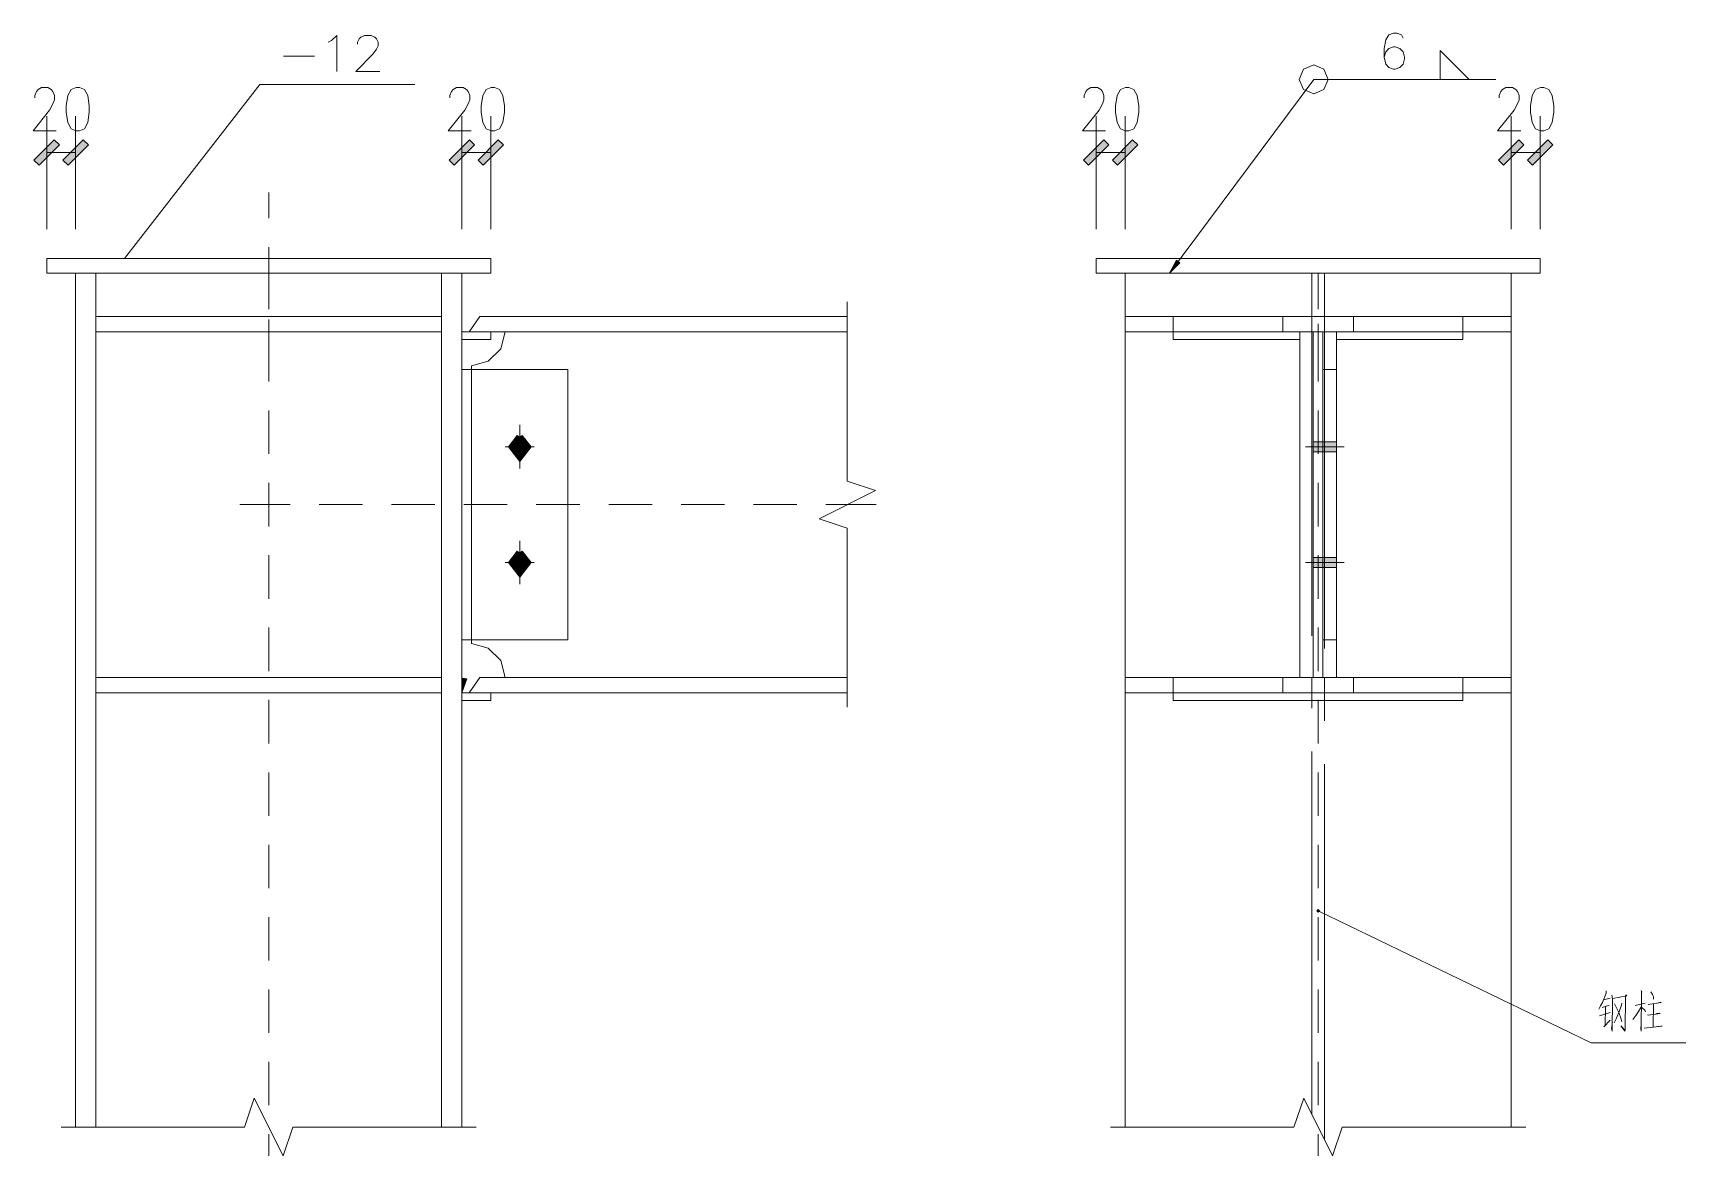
# Model space of a CAD drawing. Header units: millimetres. Extents: x 0 to 586, y 0 to 414.
# Drawn here: x 198 to 310.6, y 96.7 to 173.2 of the extents above; entities that cross this region are included whole.
import ezdxf

# ---------------------------------------------------------------- set-up
doc = ezdxf.new("R2010")
doc.units = ezdxf.units.MM

msp = doc.modelspace()

# ---------------------------------------------------------------- hatches: boundary and pattern name
h = msp.add_hatch(color=0)
h.dxf.hatch_style = 2
h.paths.add_polyline_path([(198.451611, 164.175722), (198.102361, 164.521444), (199.48525, 165.904333), (199.830972, 165.555083)])
h = msp.add_hatch(color=0)
h.dxf.hatch_style = 2
h.paths.add_polyline_path([(201.457278, 165.904333), (201.803, 165.555083), (200.423639, 164.175722), (200.074389, 164.521444)])
h = msp.add_hatch(color=0)
h.dxf.hatch_style = 2
h.paths.add_polyline_path([(226.716167, 164.175722), (226.366917, 164.521444), (227.746278, 165.904333), (228.095528, 165.555083)])
h = msp.add_hatch(color=0)
h.dxf.hatch_style = 2
h.paths.add_polyline_path([(229.718306, 165.904333), (230.067556, 165.555083), (228.688194, 164.175722), (228.338944, 164.521444)])
h = msp.add_hatch(color=0)
h.dxf.hatch_style = 2
h.paths.add_polyline_path([(269.90675, 164.175722), (269.5575, 164.521444), (270.936861, 165.904333), (271.286111, 165.555083)])
h = msp.add_hatch(color=0)
h.dxf.hatch_style = 2
h.paths.add_polyline_path([(272.908889, 165.904333), (273.258139, 165.555083), (271.878778, 164.175722), (271.529528, 164.521444)])
h = msp.add_hatch(color=0)
h.dxf.hatch_style = 2
h.paths.add_polyline_path([(298.167778, 164.175722), (297.818528, 164.521444), (299.201417, 165.904333), (299.547139, 165.555083)])
h = msp.add_hatch(color=0)
h.dxf.hatch_style = 2
h.paths.add_polyline_path([(301.173444, 165.904333), (301.519167, 165.555083), (300.139806, 164.175722), (299.790556, 164.521444)])
h = msp.add_hatch(color=0)
h.dxf.hatch_style = 2
h.paths.add_polyline_path([(275.417139, 156.827361), (275.889861, 157.705778), (276.126222, 157.525861)])
h = msp.add_hatch(color=0)
h.dxf.hatch_style = 2
h.paths.add_polyline_path([(230.998889, 145.771306), (231.351667, 145.503194), (230.960083, 144.995194), (230.402694, 144.995194)])
h = msp.add_hatch(color=0)
h.dxf.hatch_style = 2
h.paths.add_polyline_path([(231.947861, 144.995194), (231.386944, 144.995194), (230.998889, 145.503194), (231.351667, 145.771306)])
h = msp.add_hatch(color=0)
h.dxf.hatch_style = 2
h.paths.add_polyline_path([(286.787167, 145.340917), (286.787167, 144.653), (285.21025, 144.653), (285.21025, 145.340917)])
h = msp.add_hatch(color=0)
h.dxf.hatch_style = 2
h.paths.add_polyline_path([(230.402694, 144.995194), (230.960083, 144.995194), (231.175278, 144.720028), (231.175278, 143.993306)])
h = msp.add_hatch(color=0)
h.dxf.hatch_style = 2
h.paths.add_polyline_path([(231.175278, 145.143361), (231.027111, 144.995194), (231.175278, 144.995194)])
h = msp.add_hatch(color=0)
h.dxf.hatch_style = 2
h.paths.add_polyline_path([(231.027111, 144.995194), (231.175278, 144.847028), (231.175278, 144.995194)])
h = msp.add_hatch(color=0)
h.dxf.hatch_style = 2
h.paths.add_polyline_path([(231.175278, 145.093972), (231.0765, 144.995194), (231.175278, 144.995194)])
h = msp.add_hatch(color=0)
h.dxf.hatch_style = 2
h.paths.add_polyline_path([(231.0765, 144.995194), (231.175278, 144.896417), (231.175278, 144.995194)])
h = msp.add_hatch(color=0)
h.dxf.hatch_style = 2
h.paths.add_polyline_path([(231.323444, 144.995194), (231.175278, 145.143361), (231.175278, 144.995194)])
h = msp.add_hatch(color=0)
h.dxf.hatch_style = 2
h.paths.add_polyline_path([(231.274056, 144.995194), (231.175278, 145.093972), (231.175278, 144.995194)])
h = msp.add_hatch(color=0)
h.dxf.hatch_style = 2
h.paths.add_polyline_path([(231.175278, 144.847028), (231.323444, 144.995194), (231.175278, 144.995194)])
h = msp.add_hatch(color=0)
h.dxf.hatch_style = 2
h.paths.add_polyline_path([(231.175278, 143.993306), (231.175278, 144.720028), (231.386944, 144.995194), (231.947861, 144.995194)])
h = msp.add_hatch(color=0)
h.dxf.hatch_style = 2
h.paths.add_polyline_path([(231.175278, 144.896417), (231.274056, 144.995194), (231.175278, 144.995194)])
h = msp.add_hatch(color=0)
h.dxf.hatch_style = 2
h.paths.add_polyline_path([(230.998889, 137.886722), (231.351667, 137.615083), (230.960083, 137.110611), (230.402694, 137.110611)])
h = msp.add_hatch(color=0)
h.dxf.hatch_style = 2
h.paths.add_polyline_path([(231.947861, 137.110611), (231.386944, 137.110611), (230.998889, 137.615083), (231.351667, 137.886722)])
h = msp.add_hatch(color=0)
h.dxf.hatch_style = 2
h.paths.add_polyline_path([(286.787167, 137.452806), (286.787167, 136.764889), (285.21025, 136.764889), (285.21025, 137.452806)])
h = msp.add_hatch(color=0)
h.dxf.hatch_style = 2
h.paths.add_polyline_path([(230.402694, 137.110611), (230.960083, 137.110611), (231.175278, 136.831917), (231.175278, 136.105194)])
h = msp.add_hatch(color=0)
h.dxf.hatch_style = 2
h.paths.add_polyline_path([(231.175278, 137.258778), (231.027111, 137.110611), (231.175278, 137.110611)])
h = msp.add_hatch(color=0)
h.dxf.hatch_style = 2
h.paths.add_polyline_path([(231.027111, 137.110611), (231.175278, 136.962444), (231.175278, 137.110611)])
h = msp.add_hatch(color=0)
h.dxf.hatch_style = 2
h.paths.add_polyline_path([(231.323444, 137.110611), (231.175278, 137.258778), (231.175278, 137.110611)])
h = msp.add_hatch(color=0)
h.dxf.hatch_style = 2
h.paths.add_polyline_path([(231.175278, 136.962444), (231.323444, 137.110611), (231.175278, 137.110611)])
h = msp.add_hatch(color=0)
h.dxf.hatch_style = 2
h.paths.add_polyline_path([(231.175278, 136.105194), (231.175278, 136.831917), (231.386944, 137.110611), (231.947861, 137.110611)])
h = msp.add_hatch(color=0)
h.dxf.hatch_style = 2
h.paths.add_polyline_path([(227.231222, 128.234722), (227.273556, 129.233083), (227.566361, 129.176639)])
h = msp.add_hatch(color=0)
h.dxf.hatch_style = 2
h.paths.add_polyline_path([(285.538333, 113.481556), (285.439556, 113.382778), (285.538333, 113.382778)])
h = msp.add_hatch(color=0)
h.dxf.hatch_style = 2
h.paths.add_polyline_path([(285.439556, 113.382778), (285.538333, 113.284), (285.538333, 113.382778)])
h = msp.add_hatch(color=0)
h.dxf.hatch_style = 2
h.paths.add_polyline_path([(285.637111, 113.382778), (285.538333, 113.481556), (285.538333, 113.382778)])
h = msp.add_hatch(color=0)
h.dxf.hatch_style = 2
h.paths.add_polyline_path([(285.538333, 113.284), (285.637111, 113.382778), (285.538333, 113.382778)])

# ---------------------------------------------------------------- linework, layer by layer
at = {"color": 0, "lineweight": 0}
for points in [[(218.133083, 172.547139), (218.365917, 172.663556), (218.718694, 173.016333), (218.718694, 170.550417)], [(220.126278, 172.427194), (220.126278, 172.547139), (220.242694, 172.779972), (220.362639, 172.899917), (220.595472, 173.016333), (221.064667, 173.016333), (221.301028, 172.899917), (221.417444, 172.779972), (221.533861, 172.547139), (221.533861, 172.310778), (221.417444, 172.077944), (221.184611, 171.725167), (220.009861, 170.550417), (221.653806, 170.550417)], [(291.316833, 172.822306), (291.211, 173.055139), (290.8935, 173.175083), (290.678306, 173.175083), (290.360806, 173.055139), (290.149139, 172.705889), (290.043306, 172.11675), (290.043306, 171.531139), (290.149139, 171.061944), (290.360806, 170.825583), (290.678306, 170.709167), (290.784139, 170.709167), (291.105167, 170.825583), (291.316833, 171.061944), (291.422667, 171.414722), (291.422667, 171.531139), (291.316833, 171.883917), (291.105167, 172.11675), (290.784139, 172.236694), (290.678306, 172.236694), (290.360806, 172.11675), (290.149139, 171.883917), (290.043306, 171.531139)], [(215.081556, 171.60875), (217.191167, 171.60875)], [(295.828861, 170.017722), (293.856833, 171.98975)], [(293.856833, 170.017722), (293.856833, 171.98975)], [(275.417139, 156.827361), (285.242, 170.017722)], [(285.242, 170.017722), (297.635083, 170.017722)], [(198.15175, 168.772417), (198.15175, 168.913528), (198.264639, 169.192222), (198.377528, 169.333333), (198.603306, 169.474444), (199.051333, 169.474444), (199.277111, 169.333333), (199.39, 169.192222), (199.502889, 168.913528), (199.502889, 168.631306), (199.39, 168.349083), (199.164222, 167.92575), (198.038861, 166.518167), (199.615778, 166.518167)], [(204.254806, 157.815139), (213.483472, 169.664944)], [(213.483472, 169.664944), (224.031528, 169.664944)], [(226.412778, 168.772417), (226.412778, 168.913528), (226.525667, 169.192222), (226.638556, 169.333333), (226.864333, 169.474444), (227.315889, 169.474444), (227.541667, 169.333333), (227.654556, 169.192222), (227.767444, 168.913528), (227.767444, 168.631306), (227.654556, 168.349083), (227.428778, 167.92575), (226.299889, 166.518167), (227.880333, 166.518167)], [(269.603361, 168.772417), (269.603361, 168.913528), (269.71625, 169.192222), (269.829139, 169.333333), (270.054917, 169.474444), (270.506472, 169.474444), (270.73225, 169.333333), (270.845139, 169.192222), (270.958028, 168.913528), (270.958028, 168.631306), (270.845139, 168.349083), (270.619361, 167.92575), (269.490472, 166.518167), (271.070917, 166.518167)], [(297.867917, 168.772417), (297.867917, 168.913528), (297.980806, 169.192222), (298.093694, 169.333333), (298.319472, 169.474444), (298.7675, 169.474444), (298.993278, 169.333333), (299.106167, 169.192222), (299.219056, 168.913528), (299.219056, 168.631306), (299.106167, 168.349083), (298.880389, 167.92575), (297.755028, 166.518167), (299.331944, 166.518167)], [(198.966667, 159.822444), (198.966667, 167.502417)], [(200.938694, 159.822444), (200.938694, 167.502417)], [(227.231222, 159.822444), (227.231222, 167.502417)], [(229.20325, 159.822444), (229.20325, 167.502417)], [(270.421806, 159.822444), (270.421806, 167.502417)], [(272.393833, 159.822444), (272.393833, 167.502417)], [(298.682833, 159.822444), (298.682833, 167.502417)], [(300.654861, 159.822444), (300.654861, 167.502417)], [(198.959611, 165.040028), (198.949028, 165.040028)], [(200.938694, 165.040028), (198.966667, 165.040028)], [(200.949278, 165.040028), (200.959861, 165.040028)], [(227.220639, 165.040028), (227.210056, 165.040028)], [(229.20325, 165.040028), (227.231222, 165.040028)], [(270.411222, 165.040028), (270.400639, 165.040028)], [(272.393833, 165.040028), (270.421806, 165.040028)], [(298.675778, 165.040028), (298.665194, 165.040028)], [(300.654861, 165.040028), (298.682833, 165.040028)], [(300.665444, 165.040028), (300.676028, 165.040028)], [(214.086722, 160.556222), (214.086722, 162.313056)], [(198.966667, 157.815139), (229.20325, 157.815139)], [(198.966667, 156.827361), (198.966667, 157.815139)], [(214.086722, 155.627917), (214.086722, 158.584194)], [(229.20325, 157.815139), (229.20325, 156.827361)], [(270.421806, 156.827361), (270.421806, 157.815139)], [(270.421806, 157.815139), (300.654861, 157.815139)], [(300.654861, 157.815139), (300.654861, 156.827361)], [(198.966667, 156.827361), (229.20325, 156.827361)], [(200.938694, 98.657833), (200.938694, 156.827361)], [(202.321583, 156.827361), (202.321583, 98.657833)], [(225.851861, 98.657833), (225.851861, 156.827361)], [(227.231222, 156.827361), (227.231222, 98.657833)], [(270.421806, 156.827361), (300.654861, 156.827361)], [(272.393833, 153.871083), (272.393833, 156.827361)], [(285.111472, 132.115278), (285.111472, 156.827361)], [(285.538333, 155.349222), (285.538333, 156.827361)], [(285.965194, 156.827361), (285.965194, 131.258028)], [(298.682833, 156.827361), (298.682833, 98.657833)], [(214.086722, 155.843111), (214.086722, 154.361444)], [(285.538333, 155.843111), (285.538333, 154.361444)], [(253.477889, 142.656278), (253.477889, 154.855333)], [(202.321583, 153.871083), (225.851861, 153.871083)], [(202.321583, 153.871083), (202.321583, 152.819806)], [(214.086722, 151.899056), (214.086722, 153.655889)], [(225.851861, 152.819806), (225.851861, 153.871083)], [(227.725111, 152.819806), (228.458889, 153.871083)], [(228.458889, 153.871083), (253.477889, 153.871083)], [(285.111472, 153.871083), (272.393833, 153.871083)], [(272.393833, 153.871083), (272.393833, 152.819806)], [(272.393833, 98.657833), (272.393833, 153.871083)], [(275.678194, 153.871083), (275.678194, 152.819806)], [(295.398472, 153.871083), (275.678194, 153.871083)], [(283.139444, 152.819806), (283.139444, 153.871083)], [(285.111472, 153.871083), (285.111472, 152.819806)], [(285.538333, 151.899056), (285.538333, 153.377194)], [(285.965194, 153.871083), (285.965194, 152.819806)], [(298.682833, 153.871083), (285.965194, 153.871083)], [(287.937222, 153.871083), (287.937222, 152.819806)], [(295.398472, 153.871083), (295.398472, 152.819806)], [(298.682833, 153.871083), (298.682833, 152.819806)], [(225.851861, 152.819806), (202.321583, 152.819806)], [(214.086722, 152.389417), (214.086722, 149.433139)], [(227.231222, 152.819806), (229.20325, 152.819806)], [(227.231222, 152.290639), (227.231222, 152.819806)], [(229.20325, 152.290639), (227.231222, 152.290639)], [(253.477889, 152.819806), (227.725111, 152.819806)], [(229.20325, 152.819806), (229.20325, 152.290639)], [(230.1875, 152.819806), (229.880583, 151.666222)], [(272.393833, 152.819806), (285.111472, 152.819806)], [(275.678194, 152.819806), (275.678194, 152.290639)], [(275.678194, 152.819806), (295.398472, 152.819806)], [(275.678194, 152.819806), (295.398472, 152.819806)], [(284.2895, 152.290639), (275.678194, 152.290639)], [(284.2895, 152.819806), (284.2895, 129.286)], [(285.21025, 152.819806), (285.21025, 129.286)], [(285.21025, 129.286), (285.21025, 152.819806)], [(285.538333, 152.389417), (285.538333, 149.433139)], [(285.866417, 129.286), (285.866417, 152.819806)], [(285.866417, 129.286), (285.866417, 152.819806)], [(285.965194, 152.819806), (298.682833, 152.819806)], [(286.787167, 152.819806), (286.787167, 129.286)], [(295.398472, 152.290639), (286.787167, 152.290639)], [(295.398472, 152.819806), (295.398472, 152.290639)], [(229.037444, 150.826611), (227.887389, 150.516167)], [(229.880583, 151.666222), (229.037444, 150.826611)], [(234.459639, 150.255111), (227.231222, 150.255111)], [(227.231222, 150.255111), (227.231222, 131.850694)], [(227.887389, 150.516167), (227.887389, 150.255111)], [(227.887389, 150.255111), (227.887389, 131.850694)], [(234.459639, 131.850694), (234.459639, 150.255111)], [(285.866417, 150.255111), (286.787167, 150.255111)], [(214.086722, 147.461111), (214.086722, 144.504833)], [(285.538333, 147.461111), (285.538333, 144.504833)], [(231.175278, 146.476861), (231.175278, 143.517056)], [(232.159528, 144.995194), (230.1875, 144.995194)], [(231.224667, 144.995194), (231.242306, 144.995194)], [(231.249361, 144.995194), (231.267, 144.995194)], [(287.312806, 144.995194), (284.684611, 144.995194)], [(214.086722, 142.532806), (214.086722, 139.573)], [(251.55525, 140.091583), (255.397, 142.014222)], [(255.397, 142.014222), (253.477889, 142.656278)], [(285.538333, 142.532806), (285.538333, 139.573)], [(212.114694, 141.054667), (215.540167, 141.054667)], [(217.512194, 141.054667), (220.472, 141.054667)], [(222.444028, 141.054667), (225.400306, 141.054667)], [(227.372333, 141.054667), (230.328611, 141.054667)], [(232.300639, 141.054667), (235.260444, 141.054667)], [(237.232472, 141.054667), (240.18875, 141.054667)], [(242.160778, 141.054667), (245.117056, 141.054667)], [(247.089083, 141.054667), (250.048889, 141.054667)], [(252.020917, 141.054667), (255.446389, 141.054667)], [(253.477889, 139.449528), (251.55525, 140.091583)], [(231.175278, 138.58875), (231.175278, 135.628944)], [(253.477889, 127.250472), (253.477889, 139.449528)], [(214.086722, 137.600972), (214.086722, 134.644694)], [(285.538333, 137.600972), (285.538333, 134.644694)], [(232.159528, 137.110611), (230.1875, 137.110611)], [(231.249361, 137.110611), (231.267, 137.110611)], [(287.312806, 137.110611), (284.684611, 137.110611)], [(214.086722, 132.672667), (214.086722, 129.716389)], [(227.231222, 131.850694), (234.459639, 131.850694)], [(227.887389, 131.850694), (227.887389, 131.589639)], [(285.538333, 132.672667), (285.538333, 129.716389)], [(285.866417, 131.850694), (286.787167, 131.850694)], [(227.887389, 131.589639), (229.037444, 131.279194)], [(229.037444, 131.279194), (229.880583, 130.439583)], [(229.880583, 130.439583), (230.1875, 129.286)], [(202.321583, 129.286), (225.851861, 129.286)], [(202.321583, 129.286), (202.321583, 128.234722)], [(225.851861, 128.234722), (225.851861, 129.286)], [(227.725111, 128.234722), (228.458889, 129.286)], [(228.458889, 129.286), (253.477889, 129.286)], [(285.111472, 129.286), (272.393833, 129.286)], [(272.393833, 129.286), (272.393833, 128.234722)], [(275.678194, 129.286), (275.678194, 128.234722)], [(295.398472, 129.286), (275.678194, 129.286)], [(283.139444, 128.234722), (283.139444, 129.286)], [(285.111472, 129.286), (285.111472, 128.234722)], [(285.111472, 127.183444), (285.111472, 129.155472)], [(285.965194, 129.286), (285.965194, 128.234722)], [(298.682833, 129.286), (285.965194, 129.286)], [(285.965194, 128.30175), (285.965194, 126.329722)], [(287.937222, 129.286), (287.937222, 128.234722)], [(295.398472, 129.286), (295.398472, 128.234722)], [(298.682833, 129.286), (298.682833, 128.234722)], [(225.851861, 128.234722), (202.321583, 128.234722)], [(214.086722, 127.744361), (214.086722, 124.784556)], [(227.231222, 128.234722), (229.20325, 128.234722)], [(227.231222, 127.709083), (227.231222, 128.234722)], [(229.20325, 127.709083), (227.231222, 127.709083)], [(253.477889, 128.234722), (227.725111, 128.234722)], [(229.20325, 128.234722), (229.20325, 127.709083)], [(272.393833, 128.234722), (285.111472, 128.234722)], [(275.678194, 128.234722), (275.678194, 127.709083)], [(275.678194, 128.234722), (295.398472, 128.234722)], [(275.678194, 128.234722), (295.398472, 128.234722)], [(295.398472, 127.709083), (275.678194, 127.709083)], [(285.538333, 127.744361), (285.538333, 124.784556)], [(285.965194, 128.234722), (298.682833, 128.234722)], [(295.398472, 128.234722), (295.398472, 127.709083)], [(285.111472, 99.511556), (285.111472, 124.227167)], [(214.086722, 122.812528), (214.086722, 119.85625)], [(285.538333, 122.812528), (285.538333, 119.85625)], [(285.965194, 123.373444), (285.965194, 97.804111)], [(214.086722, 117.884222), (214.086722, 114.927944)], [(285.538333, 117.884222), (285.538333, 114.927944)], [(214.086722, 112.955917), (214.086722, 109.996111)], [(285.538333, 113.382778), (304.129722, 104.383417)], [(285.538333, 112.955917), (285.538333, 109.996111)], [(285.587722, 113.382778), (285.605361, 113.382778)], [(214.086722, 108.024083), (214.086722, 105.067806)], [(285.538333, 108.024083), (285.538333, 105.067806)], [(305.152778, 107.939417), (305.152778, 107.777139), (304.891722, 107.145667), (304.761194, 106.912833), (304.648306, 106.68)], [(305.357389, 106.962222), (304.870556, 106.796417)], [(304.965806, 107.311472), (305.413833, 107.427889)], [(305.544361, 107.636028), (305.579639, 107.3785), (305.562, 105.191278), (305.523194, 105.37825), (305.562, 105.63225)], [(305.597278, 107.403194), (306.549778, 107.590167), (306.493333, 107.660722), (306.475694, 107.449056), (306.454528, 105.37825), (306.436889, 105.261833), (306.41925, 105.191278), (306.140556, 105.540528), (306.436889, 105.237139)], [(306.214639, 107.099806), (306.193472, 106.962222), (306.062944, 106.563583), (305.858333, 106.07675), (305.692528, 105.748667)], [(305.727806, 107.053944), (306.027667, 106.401306), (306.027667, 106.380139), (306.140556, 106.07675), (306.193472, 105.910944), (306.214639, 105.819222)], [(307.128333, 106.937528), (307.81625, 107.099806)], [(307.537556, 107.960583), (307.572833, 107.844167), (307.555194, 107.868861), (307.537556, 105.191278), (307.516389, 105.37825), (307.537556, 105.611083)], [(308.020861, 107.008083), (308.89575, 107.145667), (308.839306, 107.170361), (308.708778, 107.1245)], [(308.190194, 107.868861), (308.299556, 107.681889), (308.373639, 107.544306), (308.373639, 107.357333)], [(308.373639, 107.02925), (308.356, 105.469972)], [(305.413833, 106.447167), (304.70475, 106.239028)], [(305.096333, 106.845806), (305.078694, 105.561694), (305.001083, 105.469972), (305.413833, 105.935639)], [(307.555194, 106.866972), (307.350583, 106.517722), (307.18125, 106.263722), (306.959, 105.9815)], [(307.572833, 106.796417), (307.777444, 106.612972), (307.833889, 106.496556)], [(307.964417, 106.309583), (308.020861, 106.284889), (308.821667, 106.380139), (308.765222, 106.401306), (308.57825, 106.380139)], [(307.742167, 105.399417), (308.969833, 105.515833), (308.878111, 105.515833), (308.655861, 105.494667)], [(304.129722, 104.383417), (310.582028, 104.383417)], [(214.086722, 103.095778), (214.086722, 100.135972)], [(285.538333, 103.095778), (285.538333, 100.135972)], [(212.442778, 98.657833), (213.098944, 100.629861)], [(213.098944, 100.629861), (215.070972, 96.685806)], [(283.894389, 98.657833), (284.554083, 100.629861)], [(284.554083, 100.629861), (286.526111, 96.685806)], [(199.954444, 98.657833), (212.442778, 98.657833)], [(214.086722, 98.167472), (214.086722, 96.685806)], [(215.070972, 96.685806), (215.727139, 98.657833)], [(215.727139, 98.657833), (228.215472, 98.657833)], [(271.406056, 98.657833), (283.894389, 98.657833)], [(285.538333, 98.167472), (285.538333, 96.685806)], [(286.526111, 96.685806), (287.182278, 98.657833)], [(287.182278, 98.657833), (299.670611, 98.657833)]]:
    msp.add_lwpolyline(points, dxfattribs=at)
for points in [[(284.254222, 170.017722), (284.5435, 170.716222), (285.242, 171.0055), (285.936972, 170.716222), (286.22625, 170.017722), (285.936972, 169.32275), (285.242, 169.033472), (284.5435, 169.32275)], [(200.966917, 169.474444), (200.62825, 169.333333), (200.406, 168.913528), (200.293111, 168.207972), (200.293111, 167.784639), (200.406, 167.082611), (200.62825, 166.659278), (200.966917, 166.518167), (201.192694, 166.518167), (201.531361, 166.659278), (201.757139, 167.082611), (201.870028, 167.784639), (201.870028, 168.207972), (201.757139, 168.913528), (201.531361, 169.333333), (201.192694, 169.474444)], [(229.231472, 169.474444), (228.892806, 169.333333), (228.667028, 168.913528), (228.554139, 168.207972), (228.554139, 167.784639), (228.667028, 167.082611), (228.892806, 166.659278), (229.231472, 166.518167), (229.45725, 166.518167), (229.795917, 166.659278), (230.018167, 167.082611), (230.131056, 167.784639), (230.131056, 168.207972), (230.018167, 168.913528), (229.795917, 169.333333), (229.45725, 169.474444)], [(272.422056, 169.474444), (272.083389, 169.333333), (271.857611, 168.913528), (271.744722, 168.207972), (271.744722, 167.784639), (271.857611, 167.082611), (272.083389, 166.659278), (272.422056, 166.518167), (272.647833, 166.518167), (272.982972, 166.659278), (273.20875, 167.082611), (273.321639, 167.784639), (273.321639, 168.207972), (273.20875, 168.913528), (272.982972, 169.333333), (272.647833, 169.474444)], [(300.683083, 169.474444), (300.344417, 169.333333), (300.122167, 168.913528), (300.009278, 168.207972), (300.009278, 167.784639), (300.122167, 167.082611), (300.344417, 166.659278), (300.683083, 166.518167), (300.908861, 166.518167), (301.247528, 166.659278), (301.473306, 167.082611), (301.586194, 167.784639), (301.586194, 168.207972), (301.473306, 168.913528), (301.247528, 169.333333), (300.908861, 169.474444)], [(198.451611, 164.175722), (198.102361, 164.521444), (199.48525, 165.904333), (199.830972, 165.555083)], [(201.457278, 165.904333), (201.803, 165.555083), (200.423639, 164.175722), (200.074389, 164.521444)], [(226.716167, 164.175722), (226.366917, 164.521444), (227.746278, 165.904333), (228.095528, 165.555083)], [(229.718306, 165.904333), (230.067556, 165.555083), (228.688194, 164.175722), (228.338944, 164.521444)], [(269.90675, 164.175722), (269.5575, 164.521444), (270.936861, 165.904333), (271.286111, 165.555083)], [(272.908889, 165.904333), (273.258139, 165.555083), (271.878778, 164.175722), (271.529528, 164.521444)], [(298.167778, 164.175722), (297.818528, 164.521444), (299.201417, 165.904333), (299.547139, 165.555083)], [(301.173444, 165.904333), (301.519167, 165.555083), (300.139806, 164.175722), (299.790556, 164.521444)], [(275.417139, 156.827361), (275.889861, 157.705778), (276.126222, 157.525861)], [(230.998889, 145.771306), (231.351667, 145.503194), (230.960083, 144.995194), (230.402694, 144.995194)], [(231.947861, 144.995194), (231.386944, 144.995194), (230.998889, 145.503194), (231.351667, 145.771306)], [(286.787167, 145.340917), (286.787167, 144.653), (285.21025, 144.653), (285.21025, 145.340917)], [(230.402694, 144.995194), (230.960083, 144.995194), (231.175278, 144.720028), (231.175278, 143.993306)], [(231.175278, 145.143361), (231.027111, 144.995194), (231.175278, 144.995194)], [(231.027111, 144.995194), (231.175278, 144.847028), (231.175278, 144.995194)], [(231.175278, 145.093972), (231.0765, 144.995194), (231.175278, 144.995194)], [(231.0765, 144.995194), (231.175278, 144.896417), (231.175278, 144.995194)], [(231.323444, 144.995194), (231.175278, 145.143361), (231.175278, 144.995194)], [(231.274056, 144.995194), (231.175278, 145.093972), (231.175278, 144.995194)], [(231.175278, 144.847028), (231.323444, 144.995194), (231.175278, 144.995194)], [(231.175278, 143.993306), (231.175278, 144.720028), (231.386944, 144.995194), (231.947861, 144.995194)], [(231.175278, 144.896417), (231.274056, 144.995194), (231.175278, 144.995194)], [(230.998889, 137.886722), (231.351667, 137.615083), (230.960083, 137.110611), (230.402694, 137.110611)], [(231.947861, 137.110611), (231.386944, 137.110611), (230.998889, 137.615083), (231.351667, 137.886722)], [(286.787167, 137.452806), (286.787167, 136.764889), (285.21025, 136.764889), (285.21025, 137.452806)], [(230.402694, 137.110611), (230.960083, 137.110611), (231.175278, 136.831917), (231.175278, 136.105194)], [(231.175278, 137.258778), (231.027111, 137.110611), (231.175278, 137.110611)], [(231.027111, 137.110611), (231.175278, 136.962444), (231.175278, 137.110611)], [(231.323444, 137.110611), (231.175278, 137.258778), (231.175278, 137.110611)], [(231.175278, 136.962444), (231.323444, 137.110611), (231.175278, 137.110611)], [(231.175278, 136.105194), (231.175278, 136.831917), (231.386944, 137.110611), (231.947861, 137.110611)], [(227.231222, 128.234722), (227.273556, 129.233083), (227.566361, 129.176639)], [(285.538333, 113.481556), (285.439556, 113.382778), (285.538333, 113.382778)], [(285.439556, 113.382778), (285.538333, 113.284), (285.538333, 113.382778)], [(285.637111, 113.382778), (285.538333, 113.481556), (285.538333, 113.382778)], [(285.538333, 113.284), (285.637111, 113.382778), (285.538333, 113.382778)]]:
    msp.add_lwpolyline(points, close=True, dxfattribs=at)

doc.saveas('drawing.dxf')
